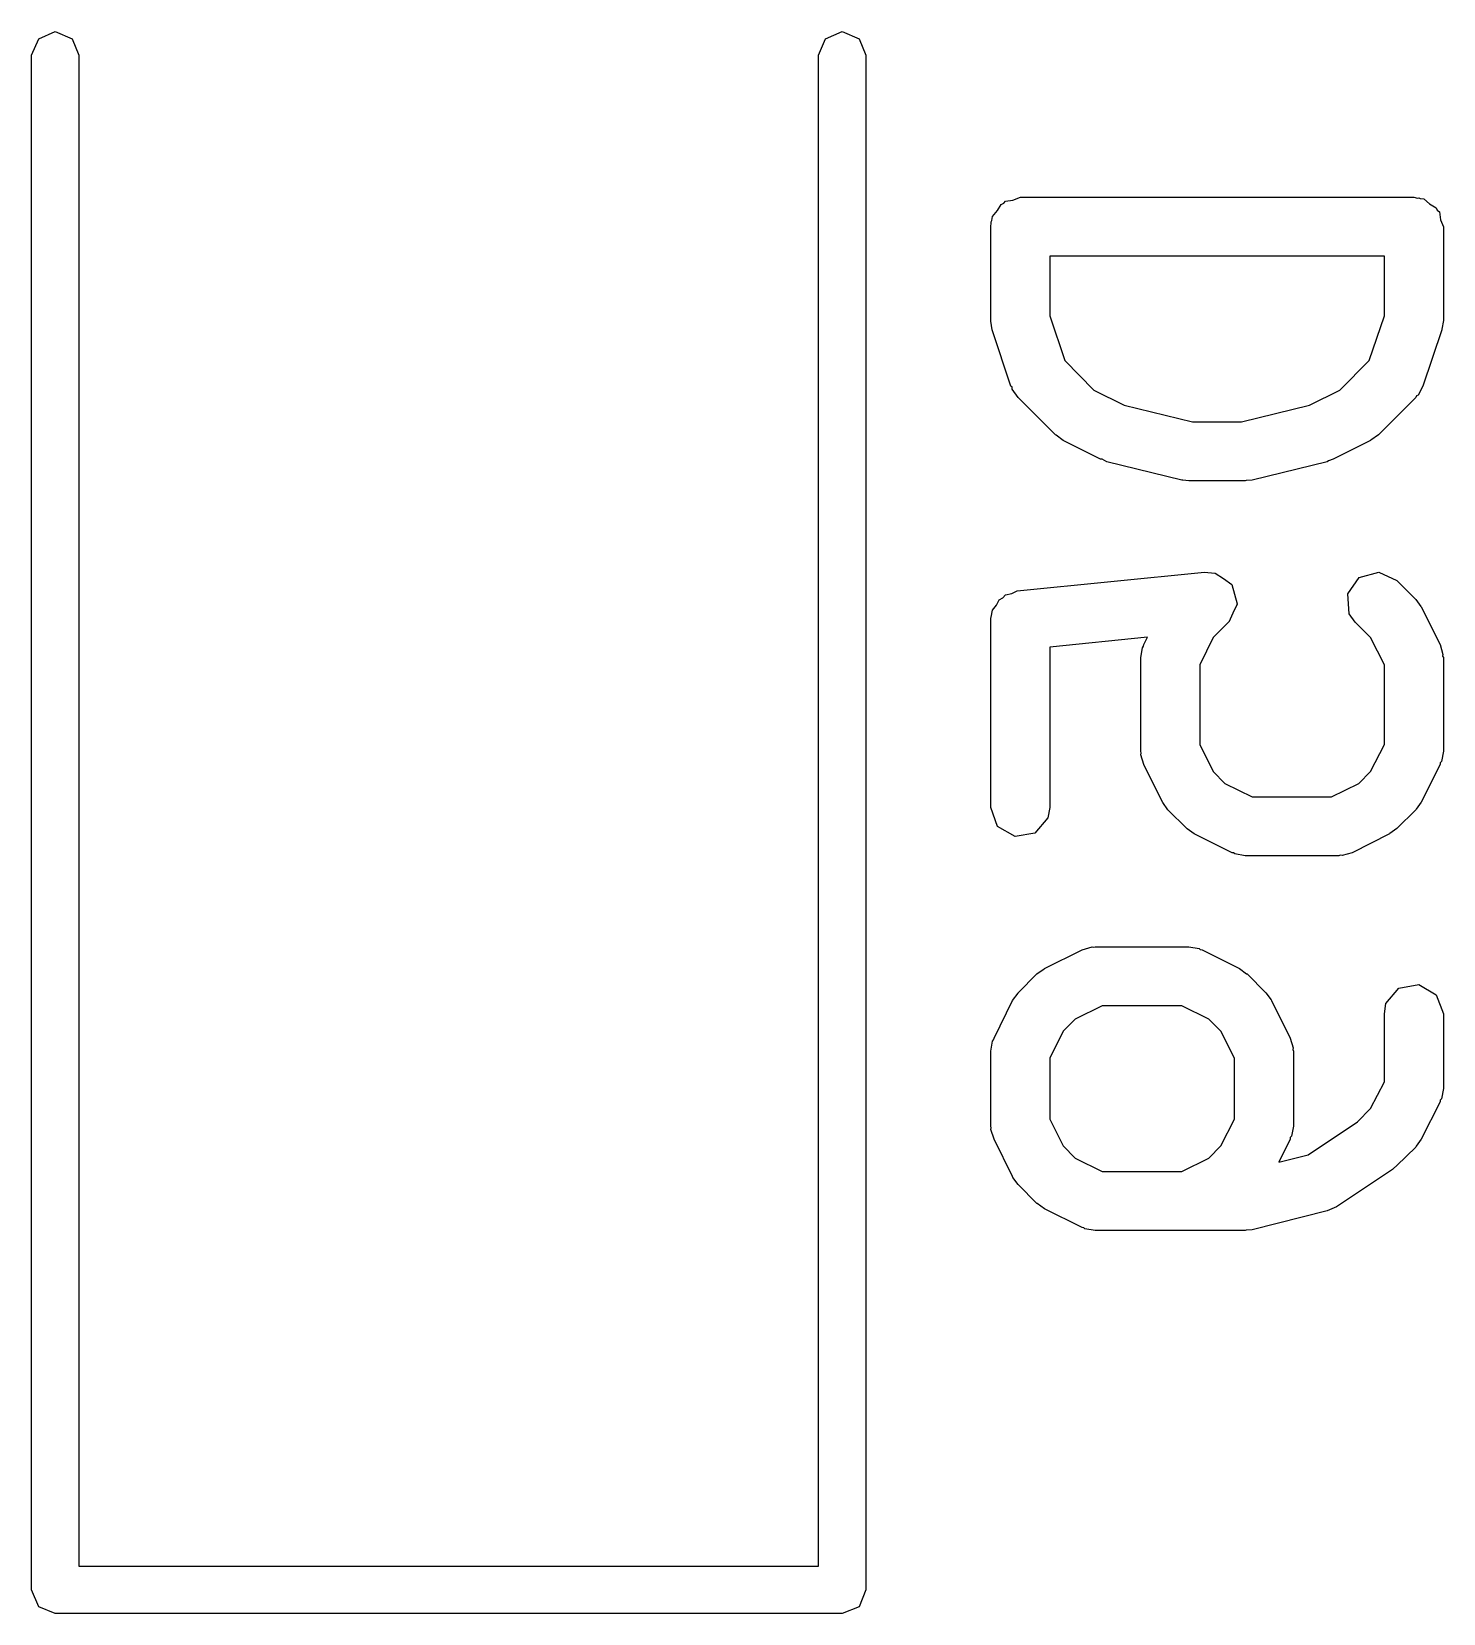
# Model space of a CAD drawing. Extents: x 43 to 429, y -149 to -20.
# Drawn here: x 248.971 to 252.559, y -106.291 to -102.271 of the extents above; entities that cross this region are included whole.
import ezdxf

# ---------------------------------------------------------------- set-up
doc = ezdxf.new("R2010")
doc.units = 0
doc.layers.add('BLACK', color=7, linetype='CONTINUOUS')

msp = doc.modelspace()

# ---------------------------------------------------------------- linework, layer by layer
at = {"layer": 'BLACK', "linetype": 'CONTINUOUS'}
for p, q in [((248.971, -102.331), (248.989, -102.289)), ((248.989, -102.289), (249.031, -102.271)), ((249.031, -102.271), (249.074, -102.289)), ((249.074, -102.289), (249.091, -102.331)), ((250.971, -102.331), (250.989, -102.289)), ((250.989, -102.289), (251.031, -102.271)), ((251.031, -102.271), (251.074, -102.289)), ((251.074, -102.289), (251.091, -102.331)), ((248.971, -106.231), (248.971, -102.331)), ((249.091, -102.331), (249.091, -106.171)), ((250.971, -106.171), (250.971, -102.331)), ((251.091, -102.331), (251.091, -106.231)), ((251.426, -102.726), (251.435, -102.71)), ((251.435, -102.71), (251.442, -102.707)), ((251.442, -102.707), (251.446, -102.702)), ((251.446, -102.702), (251.465, -102.699)), ((251.465, -102.699), (251.484, -102.692)), ((251.484, -102.692), (252.484, -102.692)), ((252.484, -102.692), (252.493, -102.694)), ((252.493, -102.694), (252.497, -102.693)), ((252.497, -102.693), (252.5, -102.695)), ((252.5, -102.695), (252.509, -102.696)), ((252.509, -102.696), (252.524, -102.709)), ((252.524, -102.709), (252.541, -102.719)), ((251.41, -102.754), (251.411, -102.751)), ((251.411, -102.751), (251.413, -102.741)), ((251.413, -102.741), (251.426, -102.726)), ((252.541, -102.719), (252.543, -102.725)), ((252.543, -102.725), (252.549, -102.729)), ((252.549, -102.729), (252.552, -102.749)), ((252.552, -102.749), (252.559, -102.767)), ((251.409, -102.767), (251.41, -102.757)), ((251.409, -103.005), (251.409, -102.767)), ((251.41, -102.757), (251.41, -102.754)), ((252.559, -102.767), (252.559, -103.005)), ((251.559, -102.842), (251.559, -102.993)), ((252.409, -102.842), (251.559, -102.842)), ((252.409, -102.993), (252.409, -102.842)), ((251.409, -103.007), (251.409, -103.005)), ((251.412, -103.029), (251.409, -103.007)), ((251.46, -103.172), (251.412, -103.029)), ((251.559, -102.993), (251.597, -103.107)), ((252.37, -103.107), (252.409, -102.993)), ((252.555, -103.029), (252.507, -103.172)), ((252.559, -103.005), (252.555, -103.027)), ((252.555, -103.027), (252.555, -103.029)), ((251.597, -103.107), (251.671, -103.182)), ((252.296, -103.182), (252.37, -103.107)), ((251.463, -103.175), (251.46, -103.172)), ((251.463, -103.18), (251.463, -103.175)), ((251.478, -103.201), (251.463, -103.18)), ((251.671, -103.182), (251.748, -103.22)), ((252.219, -103.22), (252.296, -103.182)), ((252.507, -103.172), (252.495, -103.195)), ((251.573, -103.296), (251.478, -103.201)), ((251.748, -103.22), (251.921, -103.263)), ((252.046, -103.263), (252.219, -103.22)), ((252.489, -103.201), (252.394, -103.296)), ((252.491, -103.197), (252.489, -103.201)), ((252.495, -103.195), (252.491, -103.197)), ((251.921, -103.263), (252.046, -103.263)), ((251.575, -103.297), (251.573, -103.296)), ((251.593, -103.31), (251.575, -103.297)), ((251.688, -103.358), (251.593, -103.31)), ((252.374, -103.31), (252.279, -103.358)), ((252.375, -103.309), (252.374, -103.31)), ((252.394, -103.296), (252.375, -103.309)), ((251.692, -103.358), (251.688, -103.358)), ((251.704, -103.364), (251.692, -103.358)), ((251.894, -103.411), (251.704, -103.364)), ((252.264, -103.364), (252.073, -103.411)), ((252.267, -103.362), (252.264, -103.364)), ((252.279, -103.358), (252.267, -103.362)), ((251.897, -103.411), (251.894, -103.411)), ((251.912, -103.413), (251.897, -103.411)), ((252.055, -103.413), (251.912, -103.413)), ((252.058, -103.412), (252.055, -103.413)), ((252.073, -103.411), (252.058, -103.412)), ((251.476, -103.692), (251.952, -103.645)), ((251.952, -103.645), (251.978, -103.647)), ((251.978, -103.647), (251.979, -103.647)), ((251.979, -103.647), (251.979, -103.647)), ((251.979, -103.647), (252, -103.661)), ((252, -103.661), (252.021, -103.676)), ((252.316, -103.7), (252.345, -103.658)), ((252.345, -103.658), (252.395, -103.645)), ((252.395, -103.645), (252.441, -103.666)), ((252.441, -103.666), (252.489, -103.714)), ((251.423, -103.729), (251.43, -103.715)), ((251.43, -103.715), (251.439, -103.71)), ((251.439, -103.71), (251.446, -103.702)), ((251.446, -103.702), (251.462, -103.699)), ((251.462, -103.699), (251.476, -103.692)), ((252.021, -103.676), (252.021, -103.676)), ((252.021, -103.676), (252.021, -103.676)), ((252.021, -103.676), (252.028, -103.701)), ((252.028, -103.701), (252.035, -103.725)), ((252.32, -103.751), (252.316, -103.7)), ((252.489, -103.714), (252.502, -103.732)), ((251.41, -103.759), (251.413, -103.741)), ((251.413, -103.741), (251.423, -103.729)), ((252.024, -103.749), (252.014, -103.772)), ((252.035, -103.726), (252.024, -103.749)), ((252.035, -103.725), (252.034, -103.725)), ((252.034, -103.725), (252.035, -103.726)), ((252.335, -103.772), (252.32, -103.751)), ((252.502, -103.732), (252.503, -103.733)), ((252.503, -103.733), (252.551, -103.829)), ((251.409, -103.761), (251.41, -103.759)), ((251.409, -103.763), (251.409, -103.761)), ((251.409, -103.767), (251.409, -103.763)), ((251.409, -104.243), (251.409, -103.767)), ((252.013, -103.772), (251.974, -103.811)), ((252.014, -103.772), (252.013, -103.772)), ((252.013, -103.772), (252.013, -103.772)), ((252.374, -103.811), (252.335, -103.772)), ((251.807, -103.81), (251.559, -103.835)), ((251.559, -103.835), (251.559, -104.243)), ((251.794, -103.837), (251.797, -103.833)), ((251.797, -103.833), (251.798, -103.829)), ((251.798, -103.829), (251.807, -103.81)), ((251.974, -103.811), (251.94, -103.88)), ((252.409, -103.88), (252.374, -103.811)), ((252.551, -103.829), (252.558, -103.854)), ((251.79, -103.862), (251.794, -103.837)), ((251.79, -104.1), (251.79, -103.862)), ((252.558, -103.854), (252.557, -103.858)), ((252.557, -103.858), (252.559, -103.862)), ((252.559, -103.862), (252.559, -104.1)), ((251.94, -103.88), (251.94, -104.083)), ((252.409, -104.083), (252.409, -103.88)), ((251.791, -104.105), (251.79, -104.1)), ((251.79, -104.109), (251.791, -104.105)), ((251.798, -104.134), (251.79, -104.109)), ((251.94, -104.083), (251.974, -104.151)), ((252.374, -104.151), (252.409, -104.083)), ((252.559, -104.1), (252.554, -104.126)), ((251.845, -104.229), (251.798, -104.134)), ((251.974, -104.151), (252.004, -104.182)), ((252.344, -104.182), (252.374, -104.151)), ((252.551, -104.134), (252.503, -104.229)), ((252.554, -104.126), (252.551, -104.129)), ((252.551, -104.129), (252.551, -104.134)), ((252.004, -104.182), (252.073, -104.216)), ((252.275, -104.216), (252.344, -104.182)), ((251.846, -104.23), (251.845, -104.229)), ((251.859, -104.249), (251.846, -104.23)), ((252.073, -104.216), (252.275, -104.216)), ((252.503, -104.229), (252.49, -104.247)), ((251.426, -104.291), (251.409, -104.243)), ((251.554, -104.269), (251.521, -104.308)), ((251.559, -104.243), (251.554, -104.269)), ((251.907, -104.296), (251.859, -104.249)), ((252.489, -104.249), (252.441, -104.296)), ((252.49, -104.247), (252.489, -104.249)), ((251.471, -104.317), (251.426, -104.291)), ((251.521, -104.308), (251.471, -104.317)), ((251.908, -104.297), (251.907, -104.296)), ((251.926, -104.31), (251.908, -104.297)), ((252.022, -104.358), (251.926, -104.31)), ((252.422, -104.31), (252.327, -104.358)), ((252.423, -104.309), (252.422, -104.31)), ((252.441, -104.296), (252.423, -104.309)), ((252.026, -104.358), (252.022, -104.358)), ((252.029, -104.361), (252.026, -104.358)), ((252.327, -104.358), (252.302, -104.365)), ((252.055, -104.366), (252.029, -104.361)), ((252.293, -104.366), (252.055, -104.366)), ((252.297, -104.364), (252.293, -104.366)), ((252.302, -104.365), (252.297, -104.364)), ((251.641, -104.605), (251.666, -104.597)), ((251.666, -104.597), (251.67, -104.598)), ((251.67, -104.598), (251.674, -104.597)), ((251.674, -104.597), (251.912, -104.597)), ((251.912, -104.597), (251.938, -104.601)), ((251.545, -104.652), (251.641, -104.605)), ((251.938, -104.601), (251.941, -104.604)), ((251.941, -104.604), (251.946, -104.605)), ((251.946, -104.605), (252.041, -104.652)), ((251.478, -104.714), (251.526, -104.666)), ((251.526, -104.666), (251.544, -104.653)), ((251.544, -104.653), (251.545, -104.652)), ((252.041, -104.652), (252.059, -104.666)), ((252.059, -104.666), (252.06, -104.666)), ((252.06, -104.666), (252.108, -104.714)), ((251.464, -104.733), (251.478, -104.715)), ((251.478, -104.715), (251.478, -104.714)), ((252.108, -104.714), (252.121, -104.732)), ((252.413, -104.741), (252.446, -104.702)), ((252.446, -104.702), (252.497, -104.693)), ((252.497, -104.693), (252.541, -104.719)), ((252.541, -104.719), (252.559, -104.767)), ((251.417, -104.829), (251.464, -104.733)), ((251.692, -104.747), (251.623, -104.781)), ((251.894, -104.747), (251.692, -104.747)), ((251.963, -104.781), (251.894, -104.747)), ((252.121, -104.732), (252.122, -104.733)), ((252.122, -104.733), (252.17, -104.829)), ((252.409, -104.767), (252.413, -104.741)), ((251.623, -104.781), (251.593, -104.811)), ((251.993, -104.811), (251.963, -104.781)), ((252.409, -104.94), (252.409, -104.767)), ((252.559, -104.767), (252.559, -104.957)), ((251.409, -104.862), (251.413, -104.837)), ((251.413, -104.837), (251.416, -104.833)), ((251.416, -104.833), (251.417, -104.829)), ((251.593, -104.811), (251.559, -104.88)), ((252.028, -104.88), (251.993, -104.811)), ((252.17, -104.829), (252.177, -104.854)), ((251.409, -105.053), (251.409, -104.862)), ((251.559, -104.88), (251.559, -105.035)), ((252.028, -105.035), (252.028, -104.88)), ((252.177, -104.854), (252.176, -104.858)), ((252.176, -104.858), (252.178, -104.862)), ((252.178, -104.862), (252.178, -105.053)), ((252.374, -105.008), (252.409, -104.94)), ((252.559, -104.957), (252.554, -104.983)), ((252.551, -104.991), (252.503, -105.086)), ((252.554, -104.983), (252.551, -104.987)), ((252.551, -104.987), (252.551, -104.991)), ((251.559, -105.035), (251.593, -105.103)), ((251.993, -105.103), (252.028, -105.035)), ((252.215, -105.126), (252.341, -105.042)), ((252.341, -105.042), (252.374, -105.008)), ((251.41, -105.057), (251.409, -105.053)), ((251.409, -105.061), (251.41, -105.057)), ((251.417, -105.086), (251.409, -105.061)), ((252.173, -105.078), (252.17, -105.082)), ((252.17, -105.082), (252.17, -105.086)), ((252.178, -105.053), (252.173, -105.078)), ((251.464, -105.181), (251.417, -105.086)), ((251.593, -105.103), (251.623, -105.134)), ((251.963, -105.134), (251.993, -105.103)), ((252.17, -105.086), (252.141, -105.144)), ((252.489, -105.106), (252.441, -105.153)), ((252.49, -105.104), (252.489, -105.106)), ((252.503, -105.086), (252.49, -105.104)), ((251.623, -105.134), (251.692, -105.168)), ((251.894, -105.168), (251.963, -105.134)), ((252.141, -105.144), (252.215, -105.126)), ((252.43, -105.163), (252.287, -105.258)), ((252.432, -105.16), (252.43, -105.163)), ((252.441, -105.153), (252.432, -105.16)), ((251.465, -105.183), (251.464, -105.181)), ((251.478, -105.201), (251.465, -105.183)), ((251.526, -105.249), (251.478, -105.201)), ((251.692, -105.168), (251.894, -105.168)), ((251.527, -105.249), (251.526, -105.249)), ((251.545, -105.263), (251.527, -105.249)), ((251.641, -105.31), (251.545, -105.263)), ((252.264, -105.268), (252.073, -105.316)), ((252.287, -105.258), (252.264, -105.268)), ((252.264, -105.268), (252.264, -105.268)), ((251.645, -105.311), (251.641, -105.31)), ((251.648, -105.314), (251.645, -105.311)), ((251.674, -105.318), (251.648, -105.314)), ((252.055, -105.318), (251.674, -105.318)), ((252.058, -105.317), (252.055, -105.318)), ((252.073, -105.316), (252.058, -105.317)), ((249.091, -106.171), (250.971, -106.171)), ((248.989, -106.274), (248.971, -106.231)), ((251.091, -106.231), (251.074, -106.274)), ((249.031, -106.291), (248.989, -106.274)), ((251.074, -106.274), (251.031, -106.291)), ((251.031, -106.291), (249.031, -106.291))]:
    msp.add_line(p, q, dxfattribs=at)

doc.saveas('drawing.dxf')
